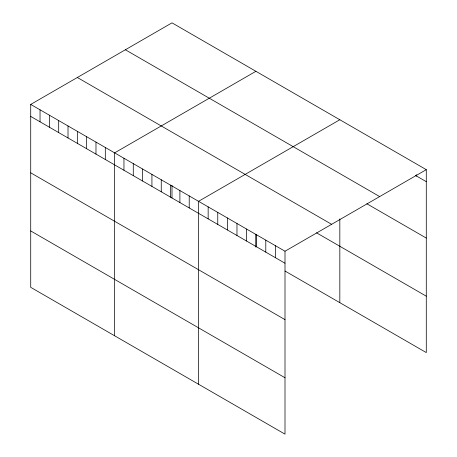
<?xml version="1.0" encoding="UTF-8"?>
<svg xmlns="http://www.w3.org/2000/svg" width="457" height="457" viewBox="0 0 457 457"><rect width="100%" height="100%" fill="white"/><g stroke="black" fill="none" stroke-linecap="round" stroke-linejoin="round"><path stroke-width="0.69" d="M30.716 104.419L285.002 251.23L285.002 434.15L30.716 287.339L30.716 104.419L171.998 22.85L426.284 169.661L426.284 352.581L285.048 271.041M255.909 71.298L114.633 152.867L114.633 335.786M339.825 119.745L198.549 201.314L198.549 384.234M285.002 251.23L426.284 169.661M415.476 175.431L426.284 181.669M125.372 49.767L379.664 196.579M366.845 203.753L426.284 238.074M77.336 77.501L331.628 224.313M316.518 232.807L426.284 296.182M30.716 116.426L285.002 263.238M30.716 172.826L285.002 319.637M30.716 230.939L285.002 377.75M416.675 174.711L416.675 176.122M339.825 218.92L339.825 302.665M275.4 245.683L275.4 257.691M265.791 240.136L265.791 252.144M256.188 234.59L256.188 246.597M255.909 234.481L255.909 247.168M246.58 229.043L246.58 241.05M236.972 223.496L236.972 235.504M227.369 217.949L227.369 229.962M217.761 212.402L217.761 224.416M208.152 206.861L208.152 218.869M189.221 195.927L189.221 207.941M179.898 190.546L179.898 202.554M171.998 185.325L171.998 198.018M170.575 185.165L170.575 197.173M161.252 179.778L161.252 191.791M151.93 174.397L151.93 186.405M142.601 169.016L142.601 181.023M133.278 163.629L133.278 175.642M123.956 158.248L123.956 170.255M105.31 147.48L105.31 159.493M95.981 142.098L95.981 154.106M86.659 136.717L86.659 148.725M77.336 131.33L77.336 143.338M68.013 125.949L68.013 137.957M58.69 120.568L58.69 132.576M49.362 115.181L49.362 127.189M40.039 109.8L40.039 121.808"/></g></svg>
